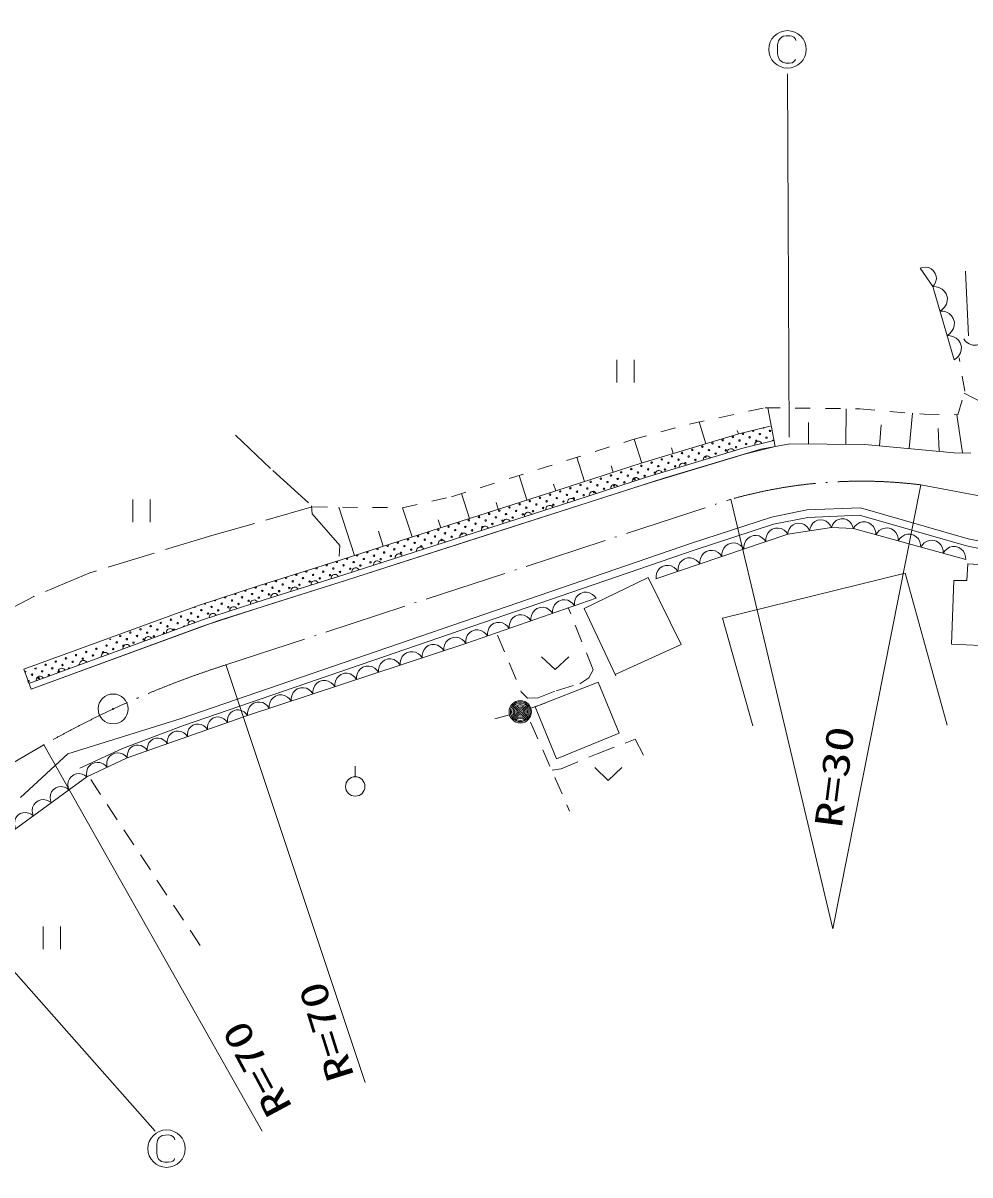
# Model space of a CAD drawing. Units: millimetres, scale not verified. Extents: x 40000 to 680000, y 20000 to 380000.
# Drawn here: x 456919 to 519814, y 242867 to 319413 of the extents above; entities that cross this region are included whole.
import ezdxf
from ezdxf.enums import TextEntityAlignment as Align

# ---------------------------------------------------------------- set-up
doc = ezdxf.new("R2010")
doc.units = ezdxf.units.MM
doc.header["$LTSCALE"] = 1000
for name, pattern in [('USER1', [7.000001, 5.508197, -0.688525, 0.114754, -0.688525]), ('USER2', [4, 3.2, -0.8]), ('USER3', [2, 1.2, -0.8]), ('USER4', [2, 1, -1])]:
    doc.linetypes.add(name, pattern=pattern)
doc.layers.add('S-SUV', color=7, linetype='Continuous', lineweight=13)
doc.styles.add('ＭＳ ゴシック', font='')
doc.styles.get('ＭＳ ゴシック').set_extended_font_data('MS Gothic')

# ---------------------------------------------------------------- blocks, each defined once
blk = doc.blocks.new('BUHIN16')
at = {"color": 7, "linetype": 'Continuous', "lineweight": 13}
blk.add_lwpolyline([(485, 693), (290, 752), (96, 764), (-151, 736), (-341, 641), (-507, 515), (-657, 300), (-719, 101), (-743, -109), (-685, -351), (-606, -526), (-485, -693)], dxfattribs=at)
blk = doc.blocks.new('BUHIN50')
at = {"color": 7, "linetype": 'Continuous', "lineweight": 13}
blk.add_lwpolyline([(-708, 189), (-698, 12), (-650, -149), (-553, -341), (-420, -468), (-268, -565), (-49, -624), (132, -615), (310, -572), (490, -453), (608, -336), (708, -189)], dxfattribs=at)
blk = doc.blocks.new('BUHIN51')
at = {"color": 7, "linetype": 'Continuous', "lineweight": 13}
blk.add_lwpolyline([(-669, 323), (-693, 145), (-676, -24), (-616, -234), (-508, -385), (-375, -512), (-168, -612), (14, -638), (199, -628), (401, -544), (541, -451), (669, -323)], dxfattribs=at)
blk = doc.blocks.new('BUHIN52')
at = {"color": 7, "linetype": 'Continuous', "lineweight": 13}
blk.add_lwpolyline([(-600, 370), (-641, 204), (-641, 43), (-605, -162), (-517, -315), (-404, -447), (-218, -562), (-49, -604), (128, -613), (326, -553), (467, -478), (600, -370)], dxfattribs=at)
blk = doc.blocks.new('BUHIN53')
at = {"color": 7, "linetype": 'Continuous', "lineweight": 13}
blk.add_lwpolyline([(-642, 413), (-689, 234), (-692, 60), (-658, -162), (-566, -330), (-446, -475), (-247, -603), (-66, -652), (125, -666), (341, -605), (496, -528), (642, -413)], dxfattribs=at)
blk = doc.blocks.new('BUHIN54')
at = {"color": 7, "linetype": 'Continuous', "lineweight": 13}
blk.add_lwpolyline([(-649, 403), (-693, 224), (-693, 49), (-656, -172), (-561, -339), (-439, -482), (-238, -607), (-55, -653), (136, -664), (351, -600), (504, -520), (649, -403)], dxfattribs=at)
blk = doc.blocks.new('BUHIN55')
at = {"color": 7, "linetype": 'Continuous', "lineweight": 13}
blk.add_lwpolyline([(-652, 411), (-698, 230), (-700, 54), (-663, -170), (-569, -338), (-446, -484), (-244, -611), (-60, -659), (133, -671), (350, -608), (505, -528), (652, -411)], dxfattribs=at)
blk = doc.blocks.new('BUHIN56')
at = {"color": 7, "linetype": 'Continuous', "lineweight": 13}
blk.add_lwpolyline([(-542, 491), (-614, 330), (-645, 165), (-647, -50), (-587, -223), (-496, -379), (-328, -531), (-164, -606), (14, -649), (228, -626), (386, -576), (542, -491)], dxfattribs=at)
blk = doc.blocks.new('BUHIN58')
at = {"color": 7, "linetype": 'Continuous', "lineweight": 13}
blk.add_lwpolyline([(-311, 709), (-450, 585), (-551, 439), (-647, 232), (-664, 39), (-644, -151), (-548, -371), (-421, -514), (-268, -633), (-51, -703), (123, -724), (311, -709)], dxfattribs=at)
blk = doc.blocks.new('BUHIN101')
at = {"color": 7, "linetype": 'Continuous', "lineweight": 13}
blk.add_lwpolyline([(207, -140), (158, -177), (106, -200), (36, -219), (-27, -213), (-85, -194), (-149, -151), (-188, -103), (-217, -48), (-226, 25), (-224, 82), (-207, 140)], dxfattribs=at)
blk = doc.blocks.new('BUHIN102')
at = {"color": 7, "linetype": 'Continuous', "lineweight": 13}
blk.add_lwpolyline([(209, -137), (161, -174), (109, -198), (39, -218), (-23, -213), (-82, -196), (-147, -154), (-186, -107), (-216, -52), (-227, 21), (-225, 78), (-209, 137)], dxfattribs=at)
blk = doc.blocks.new('BUHIN103')
at = {"color": 7, "linetype": 'Continuous', "lineweight": 13}
blk.add_lwpolyline([(208, -138), (160, -175), (108, -199), (38, -219), (-24, -213), (-83, -195), (-148, -153), (-187, -106), (-216, -50), (-226, 22), (-225, 80), (-208, 138)], dxfattribs=at)
blk = doc.blocks.new('BUHIN104')
at = {"color": 7, "linetype": 'Continuous', "lineweight": 13}
blk.add_lwpolyline([(210, -136), (162, -173), (110, -198), (40, -218), (-22, -214), (-81, -196), (-146, -154), (-186, -108), (-216, -52), (-227, 20), (-225, 77), (-210, 136)], dxfattribs=at)
blk = doc.blocks.new('BUHIN105')
at = {"color": 7, "linetype": 'Continuous', "lineweight": 13}
blk.add_lwpolyline([(214, -128), (168, -167), (117, -194), (48, -217), (-15, -214), (-74, -199), (-140, -159), (-182, -114), (-214, -60), (-227, 12), (-228, 69), (-214, 128)], dxfattribs=at)
blk = doc.blocks.new('BUHIN124')
at = {"color": 7, "linetype": 'Continuous', "lineweight": 13}
for p, q in [((222, 918), (-944, -26)), ((-219, -921), (946, 23))]:
    blk.add_line(p, q, dxfattribs=at)
blk = doc.blocks.new('BUHIN125')
at = {"color": 7, "linetype": 'Continuous', "lineweight": 13}
blk.add_line((-237, -192), (-777, -629), dxfattribs=at)
blk.add_circle((272, 220), 645, dxfattribs=at)
blk = doc.blocks.new('BUHIN126')
at = {"color": 7, "linetype": 'Continuous', "lineweight": 13}
blk.add_lwpolyline([(234, -968), (329, 266), (-899, 430)], dxfattribs=at)
blk = doc.blocks.new('BUHIN131')
at = {"color": 7, "linetype": 'Continuous', "lineweight": 13}
for radius in [746, 660, 574, 484, 398, 292, 202, 116, 22.5]:
    blk.add_circle((0, 0), radius, dxfattribs=at)
blk = doc.blocks.new('BUHIN132')
at = {"color": 7, "linetype": 'Continuous', "lineweight": 13}
for radius in [995, 30]:
    blk.add_circle((0, 0), radius, dxfattribs=at)
blk = doc.blocks.new('BUHIN133')
at = {"color": 7, "linetype": 'Continuous', "lineweight": 13}
blk.add_lwpolyline([(-808, 54), (-868, -60), (-881, -183), (-860, -318), (-799, -454), (-645, -643), (-494, -770), (-261, -839), (-51, -821), (175, -703), (651, -317), (824, -113), (886, 58), (874, 281), (771, 488), (622, 672), (493, 801), (390, 839), (272, 856), (181, 830)], dxfattribs=at)
blk.add_circle((0, 0), 1244, dxfattribs=at)

msp = doc.modelspace()

# ---------------------------------------------------------------- linework, layer by layer
at = {"layer": 'S-SUV'}
for p, q in [((507706, 316039), (507806, 291902)), ((516502, 303127), (517360, 301901)), ((519717, 298625), (519526, 302915)), ((517360, 301901), (518758, 297023)), ((522171, 293388), (519428, 294807)), ((506880, 291274), (506399, 293848)), ((511564, 291415), (511589, 293785)), ((515786, 291132), (515998, 293479)), ((519320, 290850), (518939, 293376)), ((502265, 291457), (501833, 292906)), ((504462, 292121), (506545, 292633)), ((509084, 291441), (509099, 292865)), ((513798, 291312), (513925, 292713)), ((517773, 290953), (517709, 292475)), ((498029, 290177), (497520, 291757)), ((498041, 290180), (504462, 292121)), ((504431, 292113), (504363, 292339)), ((504726, 291156), (506784, 291662)), ((498338, 289226), (504726, 291156)), ((505916, 291094), (499412, 289151)), ((500100, 290803), (499983, 291194)), ((504832, 290770), (506880, 291274)), ((507844, 291454), (505916, 291094)), ((512804, 291402), (507844, 291454)), ((518767, 290863), (512804, 291402)), ((492301, 288333), (498041, 290180)), ((494210, 288948), (493692, 290556)), ((498457, 288844), (504832, 290770)), ((519872, 290837), (518767, 290863)), ((490392, 287719), (489867, 289349)), ((496119, 289562), (495982, 289988)), ((499412, 289151), (478411, 282392)), ((492301, 288333), (492160, 288772)), ((492607, 287381), (498338, 289226)), ((492730, 287000), (498457, 288844)), ((516543, 288726), (510714, 259218)), ((486573, 286490), (486041, 288143)), ((486573, 286490), (492301, 288333)), ((478937, 284031), (477904, 287240)), ((482755, 285260), (482129, 287206)), ((486880, 285538), (492607, 287381)), ((488483, 287104), (488337, 287556)), ((503929, 287765), (510714, 259218)), ((506636, 286586), (508980, 287064)), ((508980, 287064), (512538, 287209)), ((512538, 287209), (519704, 285148)), ((477986, 283725), (486573, 286490)), ((484664, 285875), (484494, 286405)), ((487002, 285157), (492730, 287000)), ((501330, 284857), (506636, 286586)), ((509040, 286566), (506764, 286102)), ((512477, 286706), (509040, 286566)), ((519584, 284662), (512477, 286706)), ((478290, 282773), (486880, 285538)), ((480846, 284646), (480520, 285658)), ((506764, 286102), (501489, 284383)), ((507718, 285449), (510609, 285898)), ((510609, 285898), (512069, 285814)), ((512069, 285814), (519534, 283765)), ((467418, 273197), (501330, 284857)), ((478411, 282392), (487002, 285157)), ((498961, 282474), (507718, 285449)), ((519704, 285148), (521908, 284688)), ((501489, 284383), (467581, 272724)), ((521814, 284197), (519584, 284662)), ((472634, 282038), (477986, 283725)), ((519667, 283487), (519612, 282377)), ((522859, 283265), (519667, 283487)), ((472939, 281086), (478290, 282773)), ((498447, 282564), (494190, 280502)), ((500643, 278107), (498447, 282564)), ((503370, 279870), (515510, 282864)), ((515510, 282864), (518304, 272752)), ((468506, 280691), (472634, 282038)), ((478411, 282392), (469852, 279693)), ((473062, 280705), (478411, 282392)), ((518752, 282377), (518585, 278131)), ((519612, 282377), (518752, 282377)), ((468833, 279746), (472939, 281086)), ((486326, 278186), (494982, 281190)), ((456970, 276472), (468506, 280691)), ((468963, 279368), (473062, 280705)), ((494190, 280502), (496286, 276045)), ((457313, 275533), (468833, 279746)), ((469852, 279693), (457451, 275158)), ((505399, 272719), (503370, 279870)), ((457451, 275158), (468963, 279368)), ((471824, 273403), (486326, 278186)), ((496252, 276112), (500643, 278107)), ((518585, 278131), (522554, 277964)), ((456970, 276472), (457451, 275158)), ((479642, 249013), (470382, 276798)), ((495121, 275613), (490931, 273983)), ((496518, 272220), (495121, 275613)), ((490657, 273894), (491603, 274219)), ((463840, 270596), (471824, 273403)), ((489226, 273448), (488263, 273179)), ((490931, 273983), (492361, 270524)), ((459885, 270843), (467418, 273197)), ((467581, 272724), (463534, 271200)), ((492361, 270524), (496518, 272220)), ((458290, 271441), (472812, 245779)), ((463534, 271200), (460684, 269895)), ((456740, 267946), (459885, 270843)), ((461152, 269331), (463840, 270596)), ((451679, 262430), (461152, 269331)), ((450044, 263432), (465691, 245779))]:
    msp.add_line(p, q, dxfattribs=at)
at = {"layer": 'S-SUV', "linetype": 'USER4'}
for p, q in [((519472, 294956), (519094, 297158)), ((519010, 293388), (519472, 294956)), ((501190, 292767), (506210, 293851)), ((506210, 293851), (512507, 293774)), ((512507, 293774), (516774, 293414)), ((516774, 293414), (519010, 293388)), ((497360, 291713), (501190, 292767)), ((485383, 287935), (497360, 291713)), ((482122, 287204), (485383, 287935)), ((476133, 287255), (482122, 287204))]:
    msp.add_line(p, q, dxfattribs=at)
at = {"layer": 'S-SUV', "linetype": 'USER2'}
for p, q in [((471025, 292018), (473503, 289675)), ((473503, 289675), (476081, 287331)), ((476133, 287255), (469452, 285356)), ((476081, 287331), (476114, 286795)), ((476114, 286795), (477956, 284686)), ((469452, 285356), (461350, 282878)), ((477956, 284686), (477922, 283983)), ((461350, 282878), (457628, 281305)), ((457628, 281305), (449727, 277154))]:
    msp.add_line(p, q, dxfattribs=at)
at = {"layer": 'S-SUV', "linetype": 'USER1'}
for p, q in [((516543, 288726), (525770, 286977)), ((470387, 276763), (503929, 287765)), ((449144, 266150), (458290, 271441))]:
    msp.add_line(p, q, dxfattribs=at)
at = {"layer": 'S-SUV', "linetype": 'USER3'}
for p, q in [((494789, 276444), (493126, 280569)), ((488436, 278739), (489999, 274981)), ((494489, 275912), (494789, 276444)), ((493891, 275513), (494489, 275912)), ((489999, 274981), (490432, 274548)), ((491130, 274582), (492327, 275047)), ((492327, 275047), (493891, 275513)), ((490432, 274548), (491130, 274582)), ((490631, 272952), (493226, 267032)), ((495055, 270856), (497583, 271821)), ((497583, 271821), (498215, 270590)), ((492660, 269859), (495055, 270856)), ((492061, 269759), (492660, 269859)), ((461414, 269147), (468960, 257693))]:
    msp.add_line(p, q, dxfattribs=at)
at = {"layer": 'S-SUV'}
for points in [[(517360, 301901), (517469, 302046), (517537, 302203), (517588, 302417), (517568, 302603), (517513, 302779), (517380, 302969), (517233, 303081), (517065, 303164), (516847, 303189), (516678, 303176), (516502, 303127)], [(505512, 291349), (505518, 291410), (505536, 291465), (505569, 291529), (505615, 291572), (505668, 291603), (505743, 291621), (505804, 291618), (505865, 291602), (505925, 291560), (505966, 291520), (505998, 291469)], [(512069, 285814), (512024, 285985), (511944, 286132), (511811, 286301), (511656, 286398), (511487, 286463), (511261, 286476), (511087, 286431), (510921, 286352), (510769, 286200), (510677, 286063), (510609, 285898)]]:
    msp.add_lwpolyline(points, dxfattribs=at)
for centre in [(503390, 291691), (504064, 291903), (504507, 291672), (504738, 292116), (505182, 291885), (505625, 291654), (505856, 292098), (506300, 291867), (506531, 292310), (500692, 290840), (501366, 291053), (502041, 291265), (502484, 291034), (502715, 291478), (503159, 291247), (503602, 291016), (503833, 291460), (504277, 291229), (504951, 291442), (498669, 290202), (499343, 290415), (499787, 290184), (500018, 290627), (500461, 290397), (500905, 290166), (501136, 290609), (501579, 290378), (501810, 290822), (502253, 290591), (502928, 290804), (495971, 289352), (496646, 289564), (497089, 289333), (497320, 289777), (497764, 289546), (497995, 289989), (498207, 289315), (498438, 289759), (498882, 289528), (499112, 289971), (499556, 289740), (500230, 289953), (493948, 288714), (494623, 288926), (495066, 288695), (495297, 289139), (495741, 288908), (496184, 288677), (496415, 289121), (496858, 288890), (497533, 289102), (491251, 287863), (491925, 288076), (492369, 287845), (492600, 288288), (493043, 288057), (493274, 288501), (493487, 287827), (493717, 288270), (494161, 288039), (494392, 288483), (494835, 288252), (495510, 288465), (488553, 287013), (489228, 287225), (489902, 287438), (490346, 287207), (490576, 287650), (491020, 287420), (491463, 287189), (491694, 287632), (492138, 287401), (492812, 287614), (486530, 286375), (487205, 286587), (487648, 286356), (487879, 286800), (488322, 286569), (488766, 286338), (488997, 286782), (489440, 286551), (489671, 286994), (490115, 286763), (490789, 286976), (483833, 285524), (484507, 285737), (484951, 285506), (485181, 285949), (485625, 285718), (485856, 286162), (486068, 285488), (486299, 285931), (486743, 285700), (486974, 286144), (487417, 285913), (488092, 286125), (481810, 284886), (482484, 285099), (482927, 284868), (483158, 285311), (483602, 285081), (484045, 284850), (484276, 285293), (484720, 285062), (485394, 285275), (479112, 284036), (479786, 284248), (480230, 284017), (480461, 284461), (480904, 284230), (481135, 284673), (481348, 283999), (481579, 284443), (482022, 284212), (482253, 284655), (482697, 284424), (483371, 284637), (478207, 283379), (478881, 283592), (479325, 283361), (479556, 283805), (479999, 283574), (480673, 283786), (475509, 282529), (476184, 282741), (476627, 282511), (476858, 282954), (477302, 282723), (477532, 283167), (477976, 282936), (478650, 283149), (472812, 281678), (473486, 281891), (473930, 281660), (474161, 282104), (474604, 281873), (474835, 282316), (475278, 282085), (475953, 282298), (470789, 281040), (471463, 281253), (471907, 281022), (472137, 281466), (472581, 281235), (473255, 281447), (468091, 280190), (468765, 280402), (469209, 280172), (469440, 280615), (469883, 280384), (470114, 280828), (470558, 280597), (471232, 280809), (466068, 279552), (466742, 279764), (467186, 279534), (467417, 279977), (467860, 279746), (468535, 279959), (464045, 278914), (464488, 278683), (464719, 279127), (465163, 278896), (465394, 279339), (465606, 278665), (465837, 279108), (466281, 278877), (466511, 279321), (461791, 277832), (462465, 278045), (463140, 278258), (463583, 278027), (463814, 278470), (464257, 278240), (464932, 278452), (459768, 277195), (460442, 277407), (460886, 277176), (461116, 277620), (461560, 277389), (462234, 277602), (462909, 277814), (458188, 276326), (458419, 276769), (458862, 276538), (459093, 276982), (459537, 276751), (460211, 276964), (457514, 276113), (457957, 275882), (458632, 276095)]:
    msp.add_circle(centre, 49.8, dxfattribs=at)
for centre, radius, start, end in [((520135, 298828), 825, 208.60229, 348.45924), ((506087, 292541), 49.8, 217.55693, 350.07995), ((505413, 292329), 49.8, 163.13489, 44.50199), ((506743, 291636), 49.8, 35.89244, 175.38525), ((476414, 283185), 49.8, 137.92683, 77.07559), ((477089, 283398), 49.8, 137.91703, 77.08539), ((477763, 283610), 49.8, 137.90723, 77.09519), ((478438, 283823), 49.8, 131.27809, 84.40549), ((474391, 282547), 49.8, 137.95621, 77.04621), ((475066, 282760), 49.8, 137.94642, 77.056), ((475740, 282972), 49.8, 137.93663, 77.06579), ((471694, 281696), 49.8, 156.54996, 59.58648), ((472368, 281909), 49.8, 144.59296, 71.54348), ((473043, 282122), 49.8, 137.97579, 77.02663), ((473717, 282334), 49.8, 137.966, 77.03642), ((469671, 281059), 49.8, 184.14419, 31.99225), ((470345, 281271), 49.8, 175.64926, 40.48718), ((471019, 281484), 49.8, 166.59382, 49.54262), ((468322, 280633), 49.8, 214.5214, 7.35788), ((468996, 280846), 49.8, 192.33516, 23.80128), ((468304, 279515), 49.8, 64.48819, 155.68693), ((463370, 278701), 49.8, 173.23221, 48.64707), ((466955, 279090), 49.8, 344.40872, 235.76639), ((467629, 279303), 49.8, 23.42492, 196.7502), ((462696, 278489), 49.8, 223.74355, 358.13572), ((457070, 276344), 49.8, 233.64536, 348.23391), ((457745, 276557), 49.8, 182.74711, 39.13217), ((459306, 276308), 49.8, 320.70043, 259.47468), ((459980, 276520), 49.8, 7.42718, 212.74793), ((460655, 276733), 49.8, 45.06647, 175.10864), ((457283, 275670), 49.8, 230.52049, 194.10786)]:
    msp.add_arc(centre, radius, start, end, dxfattribs=at)
at = {"layer": 'S-SUV', "linetype": 'USER1'}
for centre, radius, start, end in [((512602, 257184), 31787, 82.87698, 105.83362), ((489920, 215965), 63859, 107.81104, 119.68961)]:
    msp.add_arc(centre, radius, start, end, dxfattribs=at)

# ---------------------------------------------------------------- block references
at = {"layer": 'S-SUV', "rotation": 231}
for name, p in [('BUHIN133', (507696, 317664)), ('BUHIN16', (517593, 301088)), ('BUHIN16', (518059, 299462)), ('BUHIN16', (518525, 297836)), ('BUHIN124', (496944, 296273)), ('BUHIN101', (503928, 290915)), ('BUHIN101', (500734, 289950)), ('BUHIN101', (502331, 290432)), ('BUHIN101', (499137, 289467)), ('BUHIN102', (496189, 288534)), ('BUHIN102', (497622, 288995)), ('BUHIN124', (464782, 286992)), ('BUHIN102', (493324, 287612)), ('BUHIN102', (494756, 288073)), ('BUHIN102', (491891, 287151)), ('BUHIN102', (489028, 286229)), ('BUHIN102', (490460, 286690)), ('BUHIN56', (508441, 285561)), ('BUHIN56', (509887, 285786)), ('BUHIN58', (512815, 285609)), ('BUHIN102', (486164, 285307)), ('BUHIN102', (487596, 285768)), ('BUHIN55', (505529, 284705)), ('BUHIN55', (506989, 285201)), ('BUHIN58', (514308, 285199)), ('BUHIN58', (515802, 284790)), ('BUHIN102', (484732, 284846)), ('BUHIN55', (504070, 284209)), ('BUHIN58', (517295, 284380)), ('BUHIN58', (518788, 283970)), ('BUHIN102', (481869, 283925)), ('BUHIN102', (483300, 284386)), ('BUHIN55', (501151, 283218)), ('BUHIN55', (502610, 283714)), ('BUHIN102', (479005, 283003)), ('BUHIN102', (480437, 283464)), ('BUHIN55', (499691, 282722)), ('BUHIN103', (477621, 282562)), ('BUHIN103', (474946, 281718)), ('BUHIN103', (476283, 282140)), ('BUHIN54', (494261, 280939)), ('BUHIN104', (472255, 280862)), ('BUHIN103', (473608, 281297)), ('BUHIN54', (492818, 280439)), ('BUHIN104', (469517, 279969)), ('BUHIN104', (470886, 280416)), ('BUHIN54', (489933, 279437)), ('BUHIN54', (491376, 279938)), ('BUHIN105', (468113, 279483)), ('BUHIN54', (488490, 278937)), ('BUHIN105', (465233, 278429)), ('BUHIN105', (466673, 278956)), ('BUHIN53', (485601, 277946)), ('BUHIN54', (487047, 278436)), ('BUHIN105', (463793, 277903)), ('BUHIN53', (482700, 276990)), ('BUHIN53', (484151, 277468)), ('BUHIN126', (492266, 276873)), ('BUHIN105', (460913, 276850)), ('BUHIN105', (462353, 277376)), ('BUHIN53', (481250, 276512)), ('BUHIN105', (459473, 276323)), ('BUHIN53', (478350, 275555)), ('BUHIN53', (479800, 276033)), ('BUHIN105', (458033, 275796)), ('BUHIN53', (476900, 275077)), ('BUHIN132', (462900, 273832)), ('BUHIN53', (474000, 274120)), ('BUHIN53', (475450, 274598)), ('BUHIN52', (471159, 273169)), ('BUHIN53', (472549, 273642)), ('BUHIN131', (489948, 273650)), ('BUHIN52', (469828, 272701)), ('BUHIN52', (467167, 271766)), ('BUHIN52', (468497, 272233)), ('BUHIN52', (465836, 271298)), ('BUHIN51', (463168, 270280)), ('BUHIN52', (464505, 270830)), ('BUHIN51', (461824, 269648)), ('BUHIN126', (495787, 269512)), ('BUHIN50', (460560, 268900)), ('BUHIN125', (478985, 269032)), ('BUHIN50', (459376, 268037)), ('BUHIN50', (458191, 267175)), ('BUHIN50', (457007, 266312)), ('BUHIN124', (458823, 258631)), ('BUHIN133', (466453, 244616))]:
    msp.add_blockref(name, p, dxfattribs=at)

# ---------------------------------------------------------------- texts
at = {"layer": 'S-SUV', "style": 'ＭＳ ゴシック', "width": 1.35}
for s, rotation, p in [('R=30', 82.8, (511846, 265801)), ('R=70', 107.4, (479450, 249619)), ('R=70', 118.2, (475325, 247633))]:
    msp.add_text(s, height=1833, rotation=rotation, dxfattribs=at).set_placement(p, align=Align.BOTTOM_LEFT)

doc.saveas('drawing.dxf')
